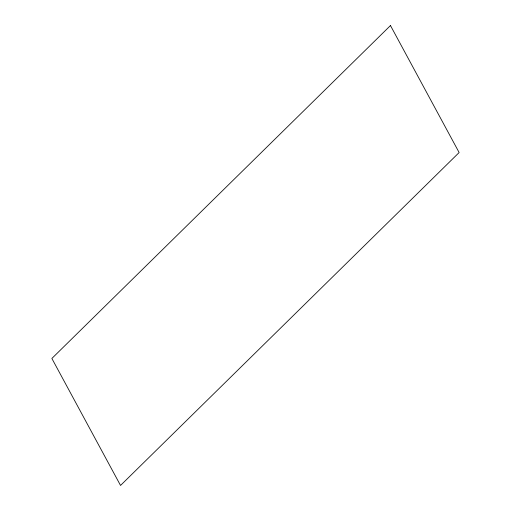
<?xml version="1.0" encoding="UTF-8"?>
<svg xmlns="http://www.w3.org/2000/svg" width="511" height="511" viewBox="0 0 511 511"><rect width="100%" height="100%" fill="white"/><g stroke="black" fill="none" stroke-linecap="round" stroke-linejoin="round"><path stroke-width="0.77" d="M390.468 25.55L51.873 358.467L120.532 485.45L459.127 152.534L390.468 25.55"/></g></svg>
